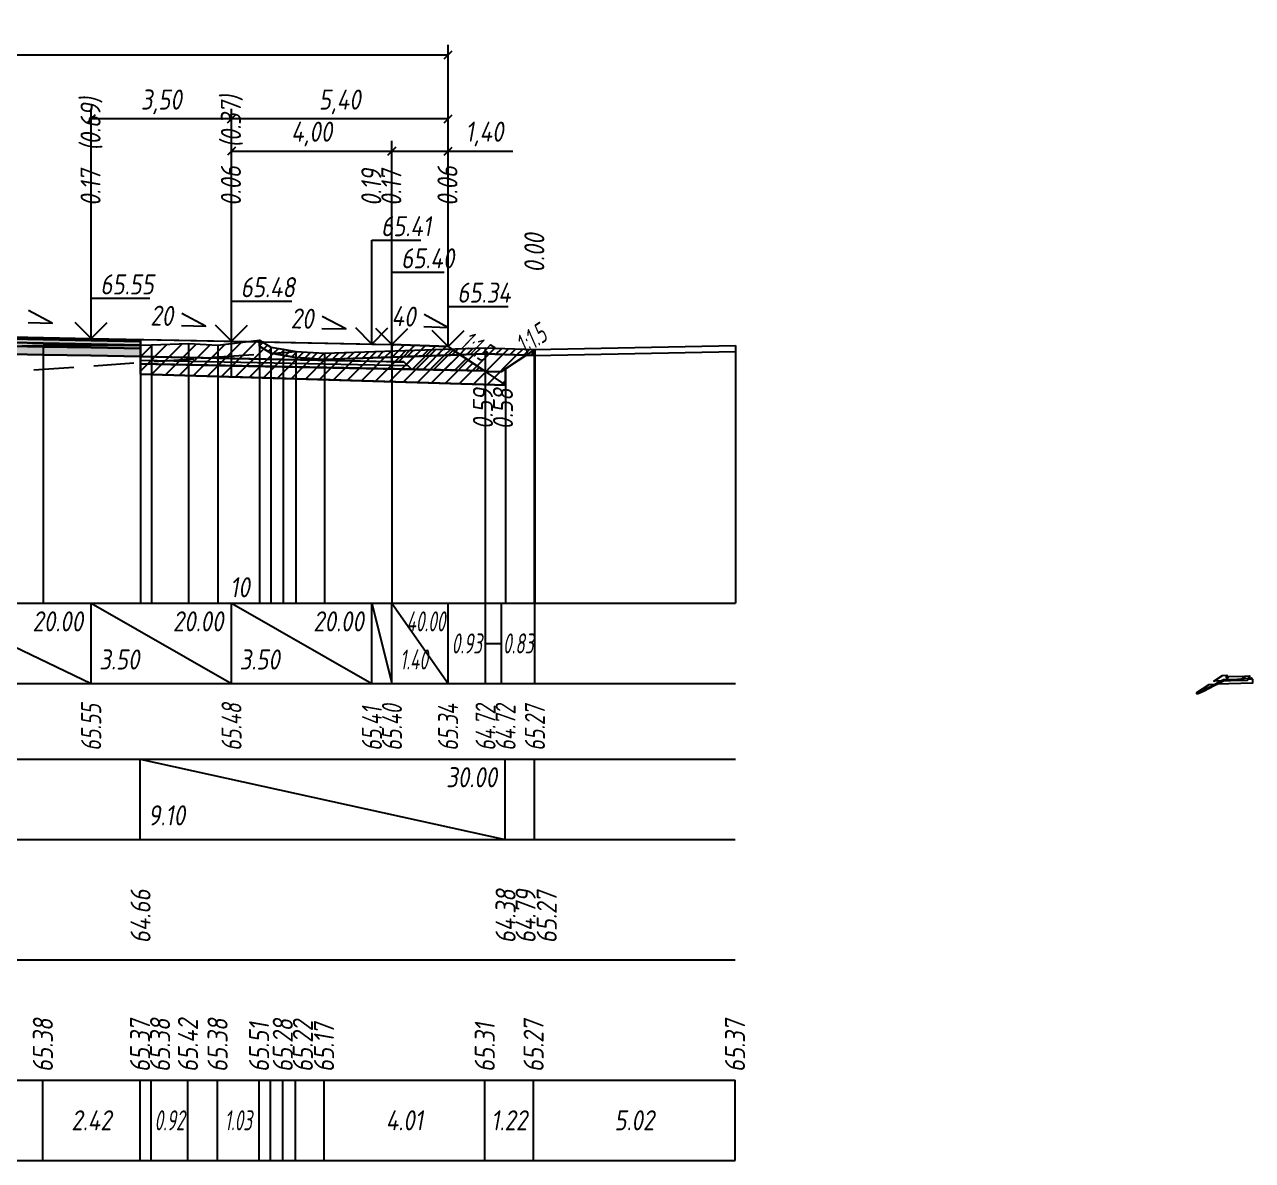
# Model space of a CAD drawing. Extents: x -717 to 1451, y -133302 to 233.
# Drawn here: x -252.8 to -99.7, y -125581.4 to -125439.9 of the extents above; entities that cross this region are included whole.
import ezdxf
from ezdxf.enums import TextEntityAlignment as Align

# ---------------------------------------------------------------- set-up
doc = ezdxf.new("R2010")
doc.units = 0
doc.linetypes.add('штриховая', pattern=[0.75, 0.5, -0.25])
for name, color, linetype in [('Интерполированный поперечник', 2, 'Continuous'), ('Код_510', 7, 'Continuous'), ('Код_514', 1, 'Continuous'), ('Код_516', 1, 'Continuous'), ('Контур_0', 7, 'Continuous'), ('Контур_2521', 7, 'Continuous'), ('Контур_2564', 7, 'Continuous'), ('Контур_2660', 7, 'Continuous'), ('Контур_2665', 7, 'Continuous'), ('Контур_400', 7, 'Continuous'), ('Контур_508', 7, 'Continuous'), ('Контур_512', 7, 'Continuous'), ('Контур_513', 7, 'Continuous'), ('Контур_818', 7, 'Continuous'), ('Красный поперечник', 1, 'Continuous'), ('Объём_2501', 7, 'Continuous'), ('Объём_2564', 7, 'Continuous'), ('Объём_2650', 7, 'Continuous'), ('Объём_2660', 7, 'Continuous'), ('Объём_2661', 7, 'Continuous'), ('Объём_2662', 7, 'Continuous'), ('Объём_2663', 7, 'Continuous'), ('Объём_2664', 7, 'Continuous'), ('Объём_2665', 7, 'Continuous'), ('Объём_2666', 7, 'Continuous'), ('Объём_2667', 7, 'Continuous'), ('Объём_2668', 7, 'Continuous'), ('Объём_2669', 7, 'Continuous'), ('Объём_2675', 7, 'Continuous'), ('Объём_2753', 7, 'Continuous'), ('Откосы', 7, 'Continuous'), ('Отметки покрытия', 7, 'Continuous'), ('Рабочие отметки', 7, 'Continuous'), ('Рабочие отметки доп.', 7, 'Continuous'), ('Слои выравнивания', 7, 'Continuous'), ('Таблица', 7, 'Continuous'), ('Уклоны проезжей части', 7, 'Continuous'), ('Черный поперечник', 3, 'Continuous')]:
    doc.layers.add(name, color=color, linetype=linetype)
for name, color, linetype, true_color in [('Контур_2540', 2, 'Continuous', 0xffff00), ('Контур_2560', 2, 'Continuous', 0xffff00), ('Контур_2561', 7, 'Continuous', 0xff8040), ('Контур_2562', 3, 'Continuous', 0x00ff00), ('Контур_2563', 7, 'Continuous', 0xff8000), ('Контур_2570', 7, 'Continuous', 0x80ff00), ('Контур_2725', 7, 'Continuous', 0x323232), ('Контур_2736', 4, 'Continuous', 0x00ffff), ('Контур_2737', 4, 'Continuous', 0x00ffff), ('Контур_2738', 4, 'Continuous', 0x00ffff), ('Контур_2739', 4, 'Continuous', 0x00ffff), ('Контур_2741', 4, 'Continuous', 0x00ffff), ('Контур_2742', 4, 'Continuous', 0x00ffff), ('Контур_2743', 4, 'Continuous', 0x00ffff), ('Контур_2744', 7, 'Continuous', 0xa4ffff), ('Контур_2745', 7, 'Continuous', 0xa4ffff), ('Контур_2747', 4, 'Continuous', 0x00ffff), ('Контур_2748', 4, 'Continuous', 0x00ffff), ('Контур_2749', 4, 'Continuous', 0x00ffff), ('Контур_2750', 4, 'Continuous', 0x00ffff), ('Контур_2751', 4, 'Continuous', 0x00ffff), ('Контур_2752', 4, 'Continuous', 0x00ffff), ('Контур_2760', 7, 'Continuous', 0x323232), ('Контур_2761', 7, 'Continuous', 0x323232), ('Контур_2762', 7, 'Continuous', 0x323232), ('Контур_2763', 7, 'Continuous', 0x323232), ('Контур_402', 7, 'Continuous', 0xff6464), ('Контур_703', 4, 'Continuous', 0x00ffff), ('Контур_705', 4, 'Continuous', 0x00ffff), ('Контур_707', 4, 'Continuous', 0x00ffff), ('Контур_720', 131, 'Continuous', 0xaaffff), ('Объём_2500', 7, 'Continuous', 0xc0c0c0), ('Объём_2520', 7, 'Continuous', 0x80ffff), ('Объём_2540', 2, 'Continuous', 0xffff00), ('Объём_2560', 2, 'Continuous', 0xffff00), ('Объём_2561', 7, 'Continuous', 0xff8040), ('Объём_2562', 3, 'Continuous', 0x00ff00), ('Объём_2563', 7, 'Continuous', 0xff8000), ('Объём_2570', 7, 'Continuous', 0x80ff00), ('Объём_2600', 7, 'Continuous', 0x808000), ('Объём_2746', 2, 'Continuous', 0xffff00)]:
    doc.layers.add(name, color=color, linetype=linetype, true_color=true_color)
doc.styles.get("Standard").update_dxf_attribs({"font": 'txt', "height": 2.5})
doc.styles.add('М', font='romand.shx', dxfattribs={"width": 0.8, "oblique": 10, "height": 2.5})
doc.dimstyles.new('ISO-25', dxfattribs={"dimtxt": 2.5, "dimasz": 2.5, "dimexe": 1.25, "dimexo": 0.625, "dimtad": 1, "dimtxsty": 'Standard', "dimcen": 2.5, "dimadec": 0, "dimazin": 0, "dimtfac": 1, "dimtmove": 0, "dimatfit": 3, "dimfxl": 1, "dimarcsym": 0})

# ---------------------------------------------------------------- blocks, each defined once
blk = doc.blocks.new('_Oblique')
at = {"color": 0, "linetype": 'ByBlock', "lineweight": -2}
blk.add_line((-0.5, -0.5), (0.5, 0.5), dxfattribs=at)
blk = doc.blocks.new('*D2648')
at = {"color": 0, "lineweight": -2, "transparency": 16777216}
for p, q in [((-206.96, -125479.18), (-206.96, -125454.39)), ((-206.96, -125455.64), (-199.96, -125455.64)), ((-199.96, -125479.46), (-199.96, -125454.39)), ((-199.96, -125455.64), (-191.88, -125455.64))]:
    blk.add_line(p, q, dxfattribs=at)
at = {"layer": 'Defpoints', "color": 0, "transparency": 16777216}
for p in [(-199.96, -125455.64), (-206.96, -125479.8), (-199.96, -125480.08)]:
    blk.add_point(p, dxfattribs=at)
at = {"color": 0, "lineweight": -2, "transparency": 16777216, "rotation": 180}
blk.add_blockref('_Oblique', (-206.96, -125455.64), dxfattribs=at)
at = {"color": 0, "lineweight": -2, "transparency": 16777216}
blk.add_blockref('_Oblique', (-199.96, -125455.64), dxfattribs=at)
at = {"color": 0, "transparency": 16777216, "insert": (-195.42, -125453.52), "char_height": 2.5, "width": 8.75, "attachment_point": 5, "style": 'М'}
blk.add_mtext('1,40', dxfattribs=at)
blk = doc.blocks.new('*D2650')
at = {"color": 0, "lineweight": -2, "transparency": 16777216}
for p, q in [((-226.96, -125478.78), (-226.96, -125454.39)), ((-226.96, -125455.64), (-206.96, -125455.64)), ((-206.96, -125479.18), (-206.96, -125454.39))]:
    blk.add_line(p, q, dxfattribs=at)
at = {"layer": 'Defpoints', "color": 0, "transparency": 16777216}
for p in [(-206.96, -125455.64), (-226.96, -125479.4), (-206.96, -125479.8)]:
    blk.add_point(p, dxfattribs=at)
at = {"color": 0, "lineweight": -2, "transparency": 16777216, "rotation": 180}
blk.add_blockref('_Oblique', (-226.96, -125455.64), dxfattribs=at)
at = {"color": 0, "lineweight": -2, "transparency": 16777216}
blk.add_blockref('_Oblique', (-206.96, -125455.64), dxfattribs=at)
at = {"color": 0, "transparency": 16777216, "insert": (-216.96, -125453.52), "char_height": 2.5, "width": 9.1667, "attachment_point": 5, "style": 'М'}
blk.add_mtext('4,00', dxfattribs=at)
blk = doc.blocks.new('*D2652')
at = {"color": 0, "lineweight": -2, "transparency": 16777216}
for p, q in [((-244.46, -125478.43), (-244.46, -125450.39)), ((-226.96, -125478.78), (-226.96, -125450.39)), ((-226.96, -125451.64), (-244.46, -125451.64))]:
    blk.add_line(p, q, dxfattribs=at)
at = {"layer": 'Defpoints', "color": 0, "transparency": 16777216}
for p in [(-244.46, -125451.64), (-244.46, -125479.05), (-226.96, -125479.4)]:
    blk.add_point(p, dxfattribs=at)
at = {"color": 0, "lineweight": -2, "transparency": 16777216, "rotation": 180}
blk.add_blockref('_Oblique', (-244.46, -125451.64), dxfattribs=at)
at = {"color": 0, "lineweight": -2, "transparency": 16777216}
blk.add_blockref('_Oblique', (-226.96, -125451.64), dxfattribs=at)
at = {"color": 0, "transparency": 16777216, "insert": (-235.71, -125449.52), "char_height": 2.5, "width": 9.5833, "attachment_point": 5, "style": 'М'}
blk.add_mtext('3,50', dxfattribs=at)
blk = doc.blocks.new('*D2653')
at = {"color": 0, "lineweight": -2, "transparency": 16777216}
for p, q in [((-226.96, -125478.78), (-226.96, -125450.39)), ((-199.96, -125479.46), (-199.96, -125450.39)), ((-199.96, -125451.64), (-226.96, -125451.64))]:
    blk.add_line(p, q, dxfattribs=at)
at = {"layer": 'Defpoints', "color": 0, "transparency": 16777216}
for p in [(-226.96, -125451.64), (-226.96, -125479.4), (-199.96, -125480.08)]:
    blk.add_point(p, dxfattribs=at)
at = {"color": 0, "lineweight": -2, "transparency": 16777216, "rotation": 180}
blk.add_blockref('_Oblique', (-226.96, -125451.64), dxfattribs=at)
at = {"color": 0, "lineweight": -2, "transparency": 16777216}
blk.add_blockref('_Oblique', (-199.96, -125451.64), dxfattribs=at)
at = {"color": 0, "transparency": 16777216, "insert": (-213.46, -125449.52), "char_height": 2.5, "width": 9.5833, "attachment_point": 5, "style": 'М'}
blk.add_mtext('5,40', dxfattribs=at)
blk = doc.blocks.new('*D2655')
at = {"color": 0, "lineweight": -2, "transparency": 16777216}
for p, q in [((-340.96, -125479.88), (-340.96, -125442.39)), ((-199.96, -125479.46), (-199.96, -125442.39)), ((-340.96, -125443.64), (-199.96, -125443.64))]:
    blk.add_line(p, q, dxfattribs=at)
at = {"layer": 'Defpoints', "color": 0, "transparency": 16777216}
for p in [(-199.96, -125443.64), (-199.96, -125480.08), (-340.96, -125480.5)]:
    blk.add_point(p, dxfattribs=at)
at = {"color": 0, "lineweight": -2, "transparency": 16777216, "rotation": 180}
blk.add_blockref('_Oblique', (-340.96, -125443.64), dxfattribs=at)
at = {"color": 0, "lineweight": -2, "transparency": 16777216}
blk.add_blockref('_Oblique', (-199.96, -125443.64), dxfattribs=at)
at = {"color": 0, "transparency": 16777216, "insert": (-270.46, -125441.52), "char_height": 2.5, "width": 12.0833, "attachment_point": 5, "style": 'М'}
blk.add_mtext('28,20', dxfattribs=at)

msp = doc.modelspace()

# ---------------------------------------------------------------- hatches: boundary and pattern name
at = {"layer": 'Объём_2563'}
h = msp.add_hatch(dxfattribs=at)
h.set_pattern_fill('ANSI31', color=256, scale=0.3)
h.set_pattern_definition([(45, (-460.6359, 11.0005), (-0.673519209, 0.673519209), [])])
h.paths.add_polyline_path([(-204.537, -125482.838), (-205.456, -125481.919), (-206.956, -125481.889), (-206.956, -125479.739), (-199.956, -125480.019), (-195.456, -125483.019)])
at = {"layer": 'Объём_2570'}
h = msp.add_hatch(dxfattribs=at)
h.set_pattern_fill('ANSI31', color=256, scale=0.2)
h.set_pattern_definition([(45, (-460.6359, 11.00045), (-0.449012806, 0.449012806), [])])
h.paths.add_polyline_path([(-189.132, -125481.108), (-189.242, -125481.11), (-195.329, -125480.923), (-215.369, -125481.599), (-218.945, -125481.356), (-222.055, -125480.826), (-223.469, -125479.944), (-223.469, -125479.194), (-222.055, -125480.076), (-218.945, -125480.606), (-215.369, -125480.849), (-195.329, -125480.173), (-189.242, -125480.36), (-189.132, -125480.358)])
at = {"layer": 'Объём_2600'}
h = msp.add_hatch(dxfattribs=at)
h.set_pattern_fill('ANSI31', color=6, scale=0.4)
h.set_pattern_definition([(45, (-460.6359, 11.0005), (-0.898025612, 0.898025612), [])])
h.paths.add_polyline_path([(-192.789, -125482.796), (-192.789, -125484.797), (-238.303, -125483.432), (-238.303, -125479.846), (-236.933, -125479.802), (-232.335, -125479.625), (-228.643, -125479.841), (-223.469, -125479.194), (-223.469, -125479.944), (-222.055, -125480.826), (-218.945, -125481.356), (-215.369, -125481.599), (-195.329, -125480.923), (-190.215, -125481.08)])
h = msp.add_hatch(dxfattribs=at)
h.set_pattern_fill('HONEY', color=5, scale=0.3)
h.set_pattern_definition([(0, (-460.6359, 11.00045), (1.42875, 0.8248891935), [0.9525, -1.905]), (120, (-460.6359, 11.00045), (-1.428749997, 0.824889199), [0.9525, -1.905]), (60, (-460.6359, 11.00045), (3e-09, 1.6497783924), [-1.905, 0.9525])])
h.paths.add_polyline_path([(-189.242, -125481.11), (-190.215, -125481.08), (-189.132, -125480.358), (-189.132, -125481.108)])
at = {"layer": 'Слои выравнивания'}
for color, points in [(2, [(-265.206, -125478.574), (-254.388, -125478.791), (-250.421, -125478.87), (-244.456, -125478.989), (-238.303, -125479.113), (-238.303, -125479.363), (-244.456, -125479.239), (-250.421, -125479.12), (-254.388, -125479.041), (-265.206, -125478.824)]), (3, [(-265.206, -125478.824), (-254.388, -125479.041), (-250.421, -125479.12), (-244.456, -125479.239), (-238.303, -125479.363), (-238.303, -125479.813), (-244.456, -125479.689), (-250.421, -125479.57), (-254.388, -125479.491), (-265.206, -125479.274)]), (4, [(-265.206, -125479.274), (-254.388, -125479.491), (-250.421, -125479.57), (-244.456, -125479.689), (-238.303, -125479.813), (-238.303, -125480.263), (-244.456, -125480.139), (-250.421, -125480.02), (-254.388, -125479.941), (-265.206, -125479.724)]), (5, [(-265.206, -125479.724), (-254.388, -125479.941), (-250.421, -125480.02), (-244.456, -125480.139), (-238.303, -125480.263), (-238.303, -125481.263), (-244.456, -125481.139), (-250.421, -125481.02), (-254.388, -125480.941), (-265.206, -125480.724)])]:
    msp.add_hatch(color=color, dxfattribs=at).paths.add_polyline_path(points)

# ---------------------------------------------------------------- linework, layer by layer
at = {"layer": 'Интерполированный поперечник', "linetype": 'штриховая', "ltscale": 10, "flags": 128}
msp.add_lwpolyline([(-356.356, -125490.277), (-218.873, -125480.624)], dxfattribs=at)
at = {"layer": 'Код_510'}
for p, q in [((-250.475, -125581.421), (-250.475, -125571.421)), ((-238.358, -125581.421), (-238.358, -125571.421)), ((-236.988, -125581.421), (-236.988, -125571.421)), ((-232.389, -125581.421), (-232.389, -125571.421)), ((-228.697, -125581.421), (-228.697, -125571.421)), ((-223.523, -125581.421), (-223.523, -125571.421)), ((-222.11, -125581.421), (-222.11, -125571.421)), ((-220.564, -125581.421), (-220.564, -125571.421)), ((-218.999, -125581.421), (-218.999, -125571.421)), ((-215.423, -125581.421), (-215.423, -125571.421)), ((-195.384, -125581.421), (-195.384, -125571.421)), ((-189.297, -125581.421), (-189.297, -125571.421)), ((-164.186, -125581.421), (-164.186, -125571.421))]:
    msp.add_line(p, q, dxfattribs=at)
at = {"layer": 'Код_514'}
for p, q in [((-265.206, -125512), (-244.456, -125522)), ((-244.456, -125522), (-244.456, -125512)), ((-244.456, -125512), (-226.956, -125522)), ((-226.956, -125522), (-226.956, -125512)), ((-226.956, -125512), (-209.456, -125522)), ((-209.456, -125522), (-209.456, -125512)), ((-209.456, -125512), (-206.956, -125522)), ((-206.956, -125522), (-206.956, -125512)), ((-206.956, -125512), (-199.956, -125522)), ((-199.956, -125522), (-199.956, -125512)), ((-195.29, -125522), (-195.29, -125512)), ((-193.29, -125522), (-193.29, -125512)), ((-189.132, -125522), (-189.132, -125512)), ((-195.29, -125517), (-193.29, -125517))]:
    msp.add_line(p, q, dxfattribs=at)
at = {"layer": 'Код_516'}
for p, q in [((-238.358, -125541.421), (-238.358, -125531.421)), ((-238.358, -125531.421), (-192.844, -125541.421)), ((-192.844, -125541.421), (-192.844, -125531.421)), ((-192.844, -125541.421), (-192.844, -125531.421)), ((-189.186, -125541.421), (-189.186, -125531.421))]:
    msp.add_line(p, q, dxfattribs=at)
at = {"layer": 'Контур_0', "flags": 128}
for points in [[(-238.303, -125479.113), (-206.956, -125479.739), (-206.956, -125481.889), (-238.303, -125481.263), (-238.303, -125479.113), (-238.303, -125479.113)], [(-199.956, -125480.019), (-199.513, -125480.315), (-199.513, -125480.315), (-199.513, -125480.315), (-199.513, -125480.315), (-199.513, -125480.315), (-199.513, -125480.315), (-199.513, -125480.315), (-199.513, -125480.315), (-199.513, -125480.315), (-199.513, -125480.315), (-199.513, -125480.315), (-199.513, -125480.315), (-199.513, -125480.315), (-199.513, -125480.315), (-195.29, -125483.13)], [(-199.956, -125480.019), (-199.513, -125480.315), (-199.513, -125480.315), (-199.513, -125480.315), (-199.513, -125480.315), (-199.513, -125480.315), (-199.513, -125480.315), (-199.513, -125480.315), (-199.513, -125480.315), (-199.513, -125480.315), (-199.513, -125480.315), (-199.513, -125480.315), (-199.513, -125480.315), (-199.513, -125480.315), (-199.513, -125480.315), (-195.29, -125483.13), (-193.29, -125483.13), (-189.132, -125480.358), (-189.132, -125480.358), (-189.132, -125480.358), (-189.132, -125480.358), (-189.132, -125480.358), (-189.132, -125480.358), (-189.132, -125480.358), (-189.132, -125480.358), (-189.132, -125480.358), (-189.132, -125480.358), (-189.132, -125480.358), (-189.132, -125480.358), (-189.132, -125480.358)], [(-226.956, -125481.489), (-205.456, -125481.919), (-204.537, -125482.838), (-238.303, -125482.163), (-238.303, -125481.263), (-226.956, -125481.489), (-226.956, -125481.489)], [(-206.956, -125481.889), (-205.456, -125481.919), (-204.537, -125482.838), (-195.456, -125483.019)]]:
    msp.add_lwpolyline(points, dxfattribs=at)
at = {"layer": 'Контур_2521', "color": 250, "flags": 128}
msp.add_lwpolyline([(-238.303, -125481.713), (-204.996, -125482.379)], dxfattribs=at)
at = {"layer": 'Контур_2540', "flags": 128}
msp.add_lwpolyline([(-226.956, -125482.389), (-195.456, -125483.019), (-192.789, -125484.797), (-238.303, -125483.432), (-238.303, -125482.163), (-226.956, -125482.389), (-226.956, -125482.389)], dxfattribs=at)
at = {"layer": 'Контур_2560', "flags": 128}
msp.add_lwpolyline([(-206.956, -125479.739), (-199.956, -125480.019), (-199.956, -125480.019), (-199.956, -125480.019)], dxfattribs=at)
at = {"layer": 'Контур_2561', "flags": 128}
msp.add_lwpolyline([(-206.956, -125479.739), (-206.956, -125479.739), (-199.956, -125480.019), (-199.956, -125480.019), (-206.956, -125479.739)], dxfattribs=at)
at = {"layer": 'Контур_2562', "flags": 128}
msp.add_lwpolyline([(-199.956, -125480.019), (-199.956, -125480.019), (-199.956, -125480.019), (-199.956, -125480.019), (-199.956, -125480.019)], dxfattribs=at)
at = {"layer": 'Контур_2563', "flags": 128}
msp.add_lwpolyline([(-204.537, -125482.838), (-205.456, -125481.919), (-206.956, -125481.889), (-206.956, -125479.739), (-199.956, -125480.019), (-195.456, -125483.019), (-204.537, -125482.838), (-204.537, -125482.838)], dxfattribs=at)
at = {"layer": 'Контур_2564', "flags": 128}
msp.add_lwpolyline([(-206.956, -125479.739), (-199.956, -125480.019)], dxfattribs=at)
at = {"layer": 'Контур_2570', "flags": 128}
msp.add_lwpolyline([(-265.206, -125480.284), (-250.421, -125479.815), (-238.303, -125479.846), (-236.933, -125479.802), (-232.335, -125479.625), (-228.643, -125479.841), (-223.469, -125479.194), (-223.469, -125479.944), (-222.055, -125480.826), (-220.51, -125481.089), (-218.945, -125481.356), (-218.945, -125481.356), (-215.369, -125481.599), (-195.329, -125480.923), (-189.242, -125481.11), (-164.132, -125480.635)], dxfattribs=at)
at = {"layer": 'Контур_2660', "flags": 128}
msp.add_lwpolyline([(-238.303, -125483.432), (-192.789, -125484.797)], dxfattribs=at)
at = {"layer": 'Контур_2665', "flags": 128}
msp.add_lwpolyline([(-199.956, -125480.019), (-199.956, -125480.019)], dxfattribs=at)
at = {"layer": 'Контур_2725', "flags": 128}
msp.add_lwpolyline([(-322.536, -125481.921), (-320.956, -125481.889), (-320.956, -125481.843), (-319.878, -125481.818), (-303.858, -125481.498), (-303.456, -125481.489), (-286.48, -125481.15), (-285.956, -125481.139), (-272.566, -125480.872), (-265.206, -125480.724), (-254.388, -125480.941), (-250.421, -125481.02), (-244.456, -125481.139), (-238.303, -125481.263)], dxfattribs=at)
at = {"layer": 'Контур_2736', "flags": 128}
for points in [[(-199.956, -125480.019), (-199.513, -125480.315)], [(-199.513, -125480.315), (-195.29, -125483.13)]]:
    msp.add_lwpolyline(points, dxfattribs=at)
at = {"layer": 'Контур_2737', "flags": 128}
msp.add_lwpolyline([(-199.513, -125480.315), (-199.513, -125480.315)], dxfattribs=at)
at = {"layer": 'Контур_2738', "flags": 128}
msp.add_lwpolyline([(-199.513, -125480.315), (-199.513, -125480.315)], dxfattribs=at)
at = {"layer": 'Контур_2739', "flags": 128}
msp.add_lwpolyline([(-199.513, -125480.315), (-199.513, -125480.315)], dxfattribs=at)
at = {"layer": 'Контур_2741', "flags": 128}
msp.add_lwpolyline([(-189.132, -125480.358), (-189.132, -125480.358)], dxfattribs=at)
at = {"layer": 'Контур_2742', "flags": 128}
msp.add_lwpolyline([(-189.132, -125480.358), (-189.132, -125480.358)], dxfattribs=at)
at = {"layer": 'Контур_2743', "flags": 128}
msp.add_lwpolyline([(-189.132, -125480.358), (-189.132, -125480.358)], dxfattribs=at)
at = {"layer": 'Контур_2744', "flags": 128}
msp.add_lwpolyline([(-189.132, -125480.358), (-189.132, -125480.358)], dxfattribs=at)
msp.add_lwpolyline([(-189.132, -125480.358), (-189.132, -125480.358)], dxfattribs=at)
msp.add_lwpolyline([(-189.132, -125480.358), (-189.132, -125480.358)], dxfattribs=at)
msp.add_lwpolyline([(-189.132, -125480.358), (-189.132, -125480.358)], dxfattribs=at)
msp.add_lwpolyline([(-189.132, -125480.358), (-189.132, -125480.358)], dxfattribs=at)
msp.add_lwpolyline([(-189.132, -125480.358), (-189.132, -125480.358)], dxfattribs=at)
at = {"layer": 'Контур_2745', "flags": 128}
msp.add_lwpolyline([(-199.513, -125480.315), (-199.513, -125480.315)], dxfattribs=at)
msp.add_lwpolyline([(-199.513, -125480.315), (-199.513, -125480.315)], dxfattribs=at)
msp.add_lwpolyline([(-199.513, -125480.315), (-199.513, -125480.315)], dxfattribs=at)
msp.add_lwpolyline([(-199.513, -125480.315), (-199.513, -125480.315)], dxfattribs=at)
msp.add_lwpolyline([(-199.513, -125480.315), (-199.513, -125480.315)], dxfattribs=at)
msp.add_lwpolyline([(-199.513, -125480.315), (-199.513, -125480.315)], dxfattribs=at)
at = {"layer": 'Контур_2747', "flags": 128}
msp.add_lwpolyline([(-199.513, -125480.315), (-199.513, -125480.315)], dxfattribs=at)
at = {"layer": 'Контур_2748', "flags": 128}
msp.add_lwpolyline([(-199.513, -125480.315), (-199.513, -125480.315)], dxfattribs=at)
at = {"layer": 'Контур_2749', "flags": 128}
msp.add_lwpolyline([(-199.513, -125480.315), (-199.513, -125480.315)], dxfattribs=at)
at = {"layer": 'Контур_2750', "flags": 128}
msp.add_lwpolyline([(-189.132, -125480.358), (-189.132, -125480.358)], dxfattribs=at)
at = {"layer": 'Контур_2751', "flags": 128}
msp.add_lwpolyline([(-189.132, -125480.358), (-189.132, -125480.358)], dxfattribs=at)
at = {"layer": 'Контур_2752', "flags": 128}
msp.add_lwpolyline([(-189.132, -125480.358), (-189.132, -125480.358)], dxfattribs=at)
at = {"layer": 'Контур_2760', "flags": 128}
msp.add_lwpolyline([(-322.536, -125479.721), (-320.956, -125479.689), (-319.878, -125479.668), (-303.858, -125479.348), (-303.456, -125479.339), (-286.48, -125479), (-285.956, -125478.989), (-272.566, -125478.722), (-265.206, -125478.574), (-254.388, -125478.791), (-250.421, -125478.87), (-244.456, -125478.989), (-238.303, -125479.113)], dxfattribs=at)
at = {"layer": 'Контур_2761', "flags": 128}
msp.add_lwpolyline([(-322.536, -125479.971), (-320.956, -125479.939), (-319.878, -125479.918), (-303.858, -125479.598), (-303.456, -125479.589), (-286.48, -125479.25), (-285.956, -125479.239), (-272.566, -125478.972), (-265.206, -125478.824), (-254.388, -125479.041), (-250.421, -125479.12), (-244.456, -125479.239), (-238.303, -125479.363)], dxfattribs=at)
at = {"layer": 'Контур_2762', "flags": 128}
msp.add_lwpolyline([(-322.536, -125480.421), (-320.956, -125480.389), (-319.878, -125480.368), (-303.858, -125480.048), (-303.456, -125480.039), (-286.48, -125479.7), (-285.956, -125479.689), (-272.566, -125479.422), (-265.206, -125479.274), (-254.388, -125479.491), (-250.421, -125479.57), (-244.456, -125479.689), (-238.303, -125479.813)], dxfattribs=at)
at = {"layer": 'Контур_2763', "flags": 128}
msp.add_lwpolyline([(-322.536, -125480.871), (-320.956, -125480.839), (-319.878, -125480.818), (-303.858, -125480.498), (-303.456, -125480.489), (-286.48, -125480.15), (-285.956, -125480.139), (-272.566, -125479.872), (-265.206, -125479.724), (-254.388, -125479.941), (-250.421, -125480.02), (-244.456, -125480.139), (-238.303, -125480.263)], dxfattribs=at)
at = {"layer": 'Контур_400', "flags": 128}
msp.add_lwpolyline([(-265.206, -125478.574), (-244.456, -125478.989), (-226.956, -125479.339), (-226.956, -125479.339), (-226.956, -125479.339), (-226.956, -125479.339), (-209.456, -125479.689), (-209.456, -125479.689), (-206.956, -125479.739)], dxfattribs=at)
at = {"layer": 'Контур_402', "flags": 128}
msp.add_lwpolyline([(-347.957, -125485.107), (-322.536, -125484.344), (-322.536, -125481.921), (-320.956, -125481.889), (-320.956, -125481.843), (-319.878, -125481.818), (-265.206, -125480.724), (-238.303, -125481.263), (-238.303, -125483.432), (-192.789, -125484.797)], dxfattribs=at)
at = {"layer": 'Контур_508', "flags": 128}
msp.add_lwpolyline([(-355.636, -125490.226), (-347.957, -125485.107), (-322.536, -125484.344), (-322.536, -125481.921), (-320.956, -125481.889), (-320.956, -125481.843), (-319.878, -125481.818), (-265.206, -125480.724), (-238.303, -125481.263), (-238.303, -125483.432), (-192.789, -125484.797), (-192.789, -125482.796), (-189.132, -125480.358)], dxfattribs=at)
at = {"layer": 'Контур_512', "flags": 128}
msp.add_lwpolyline([(-238.303, -125483.432), (-192.789, -125484.797), (-192.789, -125482.796), (-189.132, -125480.358)], dxfattribs=at)
at = {"layer": 'Контур_513', "flags": 128}
msp.add_lwpolyline([(-355.636, -125490.226), (-347.957, -125485.107), (-322.536, -125484.344), (-322.536, -125481.921), (-320.956, -125481.889), (-320.956, -125481.843), (-319.878, -125481.818), (-265.206, -125480.724), (-238.303, -125481.263), (-238.303, -125483.432), (-192.789, -125484.797), (-192.789, -125482.796), (-189.132, -125480.358)], dxfattribs=at)
at = {"layer": 'Контур_703', "flags": 128}
msp.add_lwpolyline([(-199.956, -125480.019), (-199.513, -125480.315)], dxfattribs=at)
at = {"layer": 'Контур_705', "flags": 128}
msp.add_lwpolyline([(-199.513, -125480.315), (-199.513, -125480.315)], dxfattribs=at)
at = {"layer": 'Контур_707', "flags": 128}
msp.add_lwpolyline([(-193.29, -125483.13), (-189.132, -125480.358)], dxfattribs=at)
at = {"layer": 'Контур_720', "flags": 128}
msp.add_lwpolyline([(-195.29, -125483.13), (-193.29, -125483.13)], dxfattribs=at)
at = {"layer": 'Контур_818', "flags": 128}
msp.add_lwpolyline([(-265.206, -125480.284), (-250.421, -125479.815), (-238.303, -125479.846), (-236.933, -125479.802), (-232.335, -125479.625), (-228.643, -125479.841), (-223.469, -125479.194), (-223.469, -125479.944), (-222.055, -125480.826), (-220.51, -125481.089), (-218.945, -125481.356), (-218.945, -125481.356), (-215.369, -125481.599), (-195.329, -125480.923), (-189.242, -125481.11), (-189.132, -125481.108)], dxfattribs=at)
at = {"layer": 'Красный поперечник'}
for p, q in [((-265.206, -125478.574), (-244.456, -125478.989)), ((-244.456, -125478.989), (-226.956, -125479.339)), ((-226.956, -125479.339), (-209.456, -125479.689)), ((-209.456, -125479.689), (-206.956, -125479.739)), ((-206.956, -125479.739), (-199.956, -125480.019)), ((-199.956, -125480.019), (-195.29, -125483.13)), ((-193.29, -125483.13), (-189.132, -125480.358)), ((-189.132, -125480.358), (-189.132, -125512)), ((-195.29, -125483.13), (-193.29, -125483.13)), ((-192.789, -125482.796), (-192.789, -125512)), ((-238.303, -125483.432), (-238.303, -125512)), ((-192.789, -125484.797), (-192.789, -125512))]:
    msp.add_line(p, q, dxfattribs=at)
at = {"layer": 'Объём_2500', "flags": 128}
for points in [[(-238.303, -125479.113), (-206.956, -125479.739), (-206.956, -125481.889), (-238.303, -125481.263), (-238.303, -125479.113), (-238.303, -125479.113)], [(-226.956, -125479.339), (-206.956, -125479.739), (-206.956, -125481.889), (-226.956, -125481.489), (-226.956, -125479.339)]]:
    msp.add_lwpolyline(points, dxfattribs=at)
at = {"layer": 'Объём_2501', "flags": 128}
for points in [[(-265.206, -125478.574), (-244.456, -125478.989), (-226.956, -125479.339), (-226.956, -125479.339), (-226.956, -125479.339), (-226.956, -125479.339), (-209.456, -125479.689), (-209.456, -125479.689), (-206.956, -125479.739)], [(-226.956, -125479.339), (-209.456, -125479.689), (-209.456, -125479.689), (-206.956, -125479.739)]]:
    msp.add_lwpolyline(points, dxfattribs=at)
at = {"layer": 'Объём_2520', "color": 250, "flags": 128}
for points in [[(-226.956, -125481.489), (-205.456, -125481.919), (-204.537, -125482.838), (-238.303, -125482.163), (-238.303, -125481.263), (-226.956, -125481.489), (-226.956, -125481.489)], [(-226.956, -125481.489), (-205.456, -125481.919), (-204.537, -125482.838), (-226.956, -125482.389), (-226.956, -125481.489)]]:
    msp.add_lwpolyline(points, dxfattribs=at)
at = {"layer": 'Объём_2540', "flags": 128}
for points in [[(-226.956, -125482.389), (-195.456, -125483.019), (-192.789, -125484.797), (-238.303, -125483.432), (-238.303, -125482.163), (-226.956, -125482.389), (-226.956, -125482.389)], [(-226.956, -125482.389), (-195.456, -125483.019), (-192.789, -125484.797), (-226.956, -125483.772), (-226.956, -125482.389)]]:
    msp.add_lwpolyline(points, dxfattribs=at)
at = {"layer": 'Объём_2560', "flags": 128}
msp.add_lwpolyline([(-206.956, -125479.739), (-199.956, -125480.019), (-199.956, -125480.019), (-199.956, -125480.019)], dxfattribs=at)
msp.add_lwpolyline([(-206.956, -125479.739), (-199.956, -125480.019), (-199.956, -125480.019), (-199.956, -125480.019)], dxfattribs=at)
at = {"layer": 'Объём_2561', "flags": 128}
msp.add_lwpolyline([(-206.956, -125479.739), (-206.956, -125479.739), (-199.956, -125480.019), (-199.956, -125480.019), (-206.956, -125479.739)], dxfattribs=at)
msp.add_lwpolyline([(-206.956, -125479.739), (-206.956, -125479.739), (-199.956, -125480.019), (-199.956, -125480.019), (-206.956, -125479.739)], dxfattribs=at)
at = {"layer": 'Объём_2562', "flags": 128}
msp.add_lwpolyline([(-199.956, -125480.019), (-199.956, -125480.019), (-199.956, -125480.019), (-199.956, -125480.019), (-199.956, -125480.019)], dxfattribs=at)
msp.add_lwpolyline([(-199.956, -125480.019), (-199.956, -125480.019), (-199.956, -125480.019), (-199.956, -125480.019), (-199.956, -125480.019)], dxfattribs=at)
at = {"layer": 'Объём_2563', "color": 250, "flags": 128}
for points in [[(-204.537, -125482.838), (-205.456, -125481.919), (-206.956, -125481.889), (-206.956, -125479.739), (-199.956, -125480.019), (-195.456, -125483.019), (-204.537, -125482.838), (-204.537, -125482.838)], [(-204.537, -125482.838), (-205.456, -125481.919), (-206.956, -125481.889), (-206.956, -125479.739), (-199.956, -125480.019), (-195.456, -125483.019), (-204.537, -125482.838), (-204.537, -125482.838)], [(-100.348, -125521.638), (-104.497, -125521.721), (-103.432, -125521.012), (-102.867, -125520.947), (-102.867, -125521.047), (-102.967, -125521.047), (-102.967, -125521.247), (-102.687, -125521.247), (-102.687, -125521.133), (-100.888, -125521.098), (-100.888, -125521.206), (-100.608, -125521.206), (-100.608, -125521.081), (-100.044, -125521.056), (-100.044, -125521.219), (-100.144, -125521.219), (-100.144, -125521.419), (-99.864, -125521.419), (-99.864, -125521.449), (-100.164, -125521.455), (-100.348, -125521.638), (-100.348, -125521.638)]]:
    msp.add_lwpolyline(points, dxfattribs=at)
at = {"layer": 'Объём_2564', "flags": 128}
msp.add_lwpolyline([(-206.956, -125479.739), (-199.956, -125480.019)], dxfattribs=at)
msp.add_lwpolyline([(-206.956, -125479.739), (-199.956, -125480.019)], dxfattribs=at)
at = {"layer": 'Объём_2570', "flags": 128}
for points in [[(-189.132, -125481.108), (-189.242, -125481.11), (-195.329, -125480.923), (-215.369, -125481.599), (-218.945, -125481.356), (-222.055, -125480.826), (-223.469, -125479.944), (-223.469, -125479.194), (-222.055, -125480.076), (-218.945, -125480.606), (-215.369, -125480.849), (-195.329, -125480.173), (-189.242, -125480.36), (-189.132, -125480.358), (-189.132, -125481.108), (-189.132, -125481.108)], [(-189.132, -125481.108), (-189.242, -125481.11), (-195.329, -125480.923), (-215.369, -125481.599), (-218.945, -125481.356), (-222.055, -125480.826), (-223.469, -125479.944), (-223.469, -125479.194), (-222.055, -125480.076), (-218.945, -125480.606), (-215.369, -125480.849), (-195.329, -125480.173), (-189.242, -125480.36), (-189.132, -125480.358), (-189.132, -125481.108), (-189.132, -125481.108)], [(-103.29, -125521.663), (-105.715, -125522.95), (-106.456, -125523.276), (-106.613, -125523.282), (-106.613, -125523.132), (-106.456, -125523.126), (-105.715, -125522.8), (-103.29, -125521.513), (-103.29, -125521.663), (-103.29, -125521.663)]]:
    msp.add_lwpolyline(points, dxfattribs=at)
at = {"layer": 'Объём_2600', "color": 5, "flags": 128}
msp.add_lwpolyline([(-189.242, -125481.11), (-190.215, -125481.08), (-189.132, -125480.358), (-189.132, -125481.108), (-189.242, -125481.11), (-189.242, -125481.11)], dxfattribs=at)
msp.add_lwpolyline([(-189.242, -125481.11), (-190.215, -125481.08), (-189.132, -125480.358), (-189.132, -125481.108), (-189.242, -125481.11), (-189.242, -125481.11)], dxfattribs=at)
at = {"layer": 'Объём_2600', "flags": 128}
msp.add_lwpolyline([(-106.613, -125523.132), (-105.067, -125522.101), (-104.059, -125522.071), (-105.715, -125522.95), (-106.456, -125523.276), (-106.613, -125523.282), (-106.613, -125523.132), (-106.613, -125523.132)], dxfattribs=at)
at = {"layer": 'Объём_2650', "color": 6, "flags": 128}
for points in [[(-192.789, -125482.796), (-192.789, -125484.797), (-238.303, -125483.432), (-238.303, -125479.846), (-236.933, -125479.802), (-232.335, -125479.625), (-228.643, -125479.841), (-223.469, -125479.194), (-223.469, -125479.944), (-222.055, -125480.826), (-218.945, -125481.356), (-215.369, -125481.599), (-195.329, -125480.923), (-190.215, -125481.08), (-192.789, -125482.796), (-192.789, -125482.796)], [(-226.956, -125479.63), (-223.469, -125479.194), (-223.469, -125479.944), (-222.055, -125480.826), (-218.945, -125481.356), (-215.369, -125481.599), (-195.329, -125480.923), (-190.215, -125481.08), (-192.789, -125482.796), (-192.789, -125482.796), (-192.789, -125482.796), (-192.789, -125484.797), (-226.956, -125483.772), (-226.956, -125479.63)], [(-99.68, -125521.94), (-104.059, -125522.071), (-103.29, -125521.663), (-103.29, -125521.513), (-101.578, -125521.461), (-99.78, -125521.297), (-99.68, -125521.447), (-99.68, -125521.94), (-99.68, -125521.94)]]:
    msp.add_lwpolyline(points, dxfattribs=at)
at = {"layer": 'Объём_2660', "flags": 128}
for points in [[(-238.303, -125483.432), (-192.789, -125484.797)], [(-226.956, -125483.772), (-192.789, -125484.797)]]:
    msp.add_lwpolyline(points, dxfattribs=at)
at = {"layer": 'Объём_2661', "flags": 128}
msp.add_lwpolyline([(-199.956, -125480.019), (-199.513, -125480.315), (-195.29, -125483.13)], dxfattribs=at)
msp.add_lwpolyline([(-199.956, -125480.019), (-199.513, -125480.315), (-195.29, -125483.13)], dxfattribs=at)
at = {"layer": 'Объём_2662', "flags": 128}
msp.add_lwpolyline([(-193.29, -125483.13), (-189.132, -125480.358)], dxfattribs=at)
msp.add_lwpolyline([(-193.29, -125483.13), (-189.132, -125480.358)], dxfattribs=at)
at = {"layer": 'Объём_2663', "flags": 128}
msp.add_lwpolyline([(-195.29, -125483.13), (-193.29, -125483.13)], dxfattribs=at)
msp.add_lwpolyline([(-195.29, -125483.13), (-193.29, -125483.13)], dxfattribs=at)
at = {"layer": 'Объём_2664', "flags": 128}
msp.add_lwpolyline([(-195.29, -125483.13), (-193.29, -125483.13)], dxfattribs=at)
msp.add_lwpolyline([(-195.29, -125483.13), (-193.29, -125483.13)], dxfattribs=at)
at = {"layer": 'Объём_2665', "flags": 128}
msp.add_lwpolyline([(-199.956, -125480.019), (-199.956, -125480.019)], dxfattribs=at)
msp.add_lwpolyline([(-199.956, -125480.019), (-199.956, -125480.019)], dxfattribs=at)
at = {"layer": 'Объём_2666', "flags": 128}
for points in [[(-199.956, -125480.019), (-199.513, -125480.315)], [(-199.956, -125480.019), (-199.513, -125480.315)], [(-199.513, -125480.315), (-195.29, -125483.13)], [(-199.513, -125480.315), (-195.29, -125483.13)]]:
    msp.add_lwpolyline(points, dxfattribs=at)
at = {"layer": 'Объём_2667', "flags": 128}
for points in [[(-199.513, -125480.315), (-199.513, -125480.315)], [(-199.513, -125480.315), (-199.513, -125480.315)], [(-189.132, -125480.358), (-189.132, -125480.358)], [(-189.132, -125480.358), (-189.132, -125480.358)]]:
    msp.add_lwpolyline(points, dxfattribs=at)
at = {"layer": 'Объём_2668', "flags": 128}
for points in [[(-199.513, -125480.315), (-199.513, -125480.315)], [(-199.513, -125480.315), (-199.513, -125480.315)], [(-189.132, -125480.358), (-189.132, -125480.358)], [(-189.132, -125480.358), (-189.132, -125480.358)]]:
    msp.add_lwpolyline(points, dxfattribs=at)
at = {"layer": 'Объём_2669', "flags": 128}
for points in [[(-199.513, -125480.315), (-199.513, -125480.315)], [(-199.513, -125480.315), (-199.513, -125480.315)], [(-189.132, -125480.358), (-189.132, -125480.358)], [(-189.132, -125480.358), (-189.132, -125480.358)]]:
    msp.add_lwpolyline(points, dxfattribs=at)
at = {"layer": 'Объём_2675', "flags": 128}
for points in [[(-199.513, -125480.315), (-199.513, -125480.315)], [(-199.513, -125480.315), (-199.513, -125480.315)], [(-199.513, -125480.315), (-199.513, -125480.315)], [(-199.513, -125480.315), (-199.513, -125480.315)], [(-199.513, -125480.315), (-199.513, -125480.315)], [(-199.513, -125480.315), (-199.513, -125480.315)], [(-199.513, -125480.315), (-199.513, -125480.315)], [(-199.513, -125480.315), (-199.513, -125480.315)], [(-199.513, -125480.315), (-199.513, -125480.315)], [(-199.513, -125480.315), (-199.513, -125480.315)], [(-199.513, -125480.315), (-199.513, -125480.315)], [(-199.513, -125480.315), (-199.513, -125480.315)], [(-189.132, -125480.358), (-189.132, -125480.358)], [(-189.132, -125480.358), (-189.132, -125480.358)], [(-189.132, -125480.358), (-189.132, -125480.358)], [(-189.132, -125480.358), (-189.132, -125480.358)], [(-189.132, -125480.358), (-189.132, -125480.358)], [(-189.132, -125480.358), (-189.132, -125480.358)], [(-189.132, -125480.358), (-189.132, -125480.358)], [(-189.132, -125480.358), (-189.132, -125480.358)], [(-189.132, -125480.358), (-189.132, -125480.358)], [(-189.132, -125480.358), (-189.132, -125480.358)], [(-189.132, -125480.358), (-189.132, -125480.358)], [(-189.132, -125480.358), (-189.132, -125480.358)]]:
    msp.add_lwpolyline(points, dxfattribs=at)
at = {"layer": 'Объём_2746', "flags": 128}
for points in [[(-236.933, -125479.802), (-232.335, -125479.625), (-228.643, -125479.841), (-224.954, -125479.38), (-223.469, -125479.409), (-223.469, -125479.944), (-222.055, -125480.826), (-218.945, -125481.356), (-215.369, -125481.599), (-198.442, -125481.028), (-195.29, -125483.13), (-193.29, -125483.13), (-192.789, -125482.796), (-192.789, -125484.797), (-238.303, -125483.432), (-238.303, -125479.846), (-236.933, -125479.802), (-236.933, -125479.802)], [(-226.956, -125479.63), (-224.954, -125479.38), (-223.469, -125479.409), (-223.469, -125479.944), (-222.055, -125480.826), (-218.945, -125481.356), (-215.369, -125481.599), (-198.442, -125481.028), (-195.29, -125483.13), (-193.29, -125483.13), (-192.789, -125482.796), (-192.789, -125484.797), (-226.956, -125483.772), (-226.956, -125479.63)]]:
    msp.add_lwpolyline(points, dxfattribs=at)
at = {"layer": 'Объём_2753', "flags": 128}
msp.add_lwpolyline([(-238.303, -125479.113), (-238.303, -125479.113)], dxfattribs=at)
at = {"layer": 'Откосы', "color": 1, "flags": 128}
for points in [[(-252.317, -125477.015), (-249.318, -125477.075), (-252.287, -125475.516)], [(-233.192, -125477.398), (-230.193, -125477.458), (-233.162, -125475.898)], [(-215.692, -125477.748), (-212.693, -125477.808), (-215.662, -125476.248)], [(-202.985, -125477.516), (-199.988, -125477.636), (-202.925, -125476.017)]]:
    msp.add_lwpolyline(points, dxfattribs=at)
at = {"layer": 'Отметки покрытия', "color": 1}
for p, q in [((-209.456, -125479.689), (-209.456, -125466.739)), ((-209.456, -125466.739), (-203.356, -125466.739)), ((-206.956, -125479.739), (-206.956, -125470.739)), ((-206.956, -125470.739), (-200.456, -125470.739)), ((-244.456, -125478.989), (-244.456, -125473.989)), ((-244.456, -125473.989), (-237.156, -125473.989)), ((-226.956, -125479.339), (-226.956, -125474.339)), ((-226.956, -125474.339), (-219.456, -125474.339)), ((-199.956, -125480.019), (-199.956, -125475.019)), ((-199.956, -125475.019), (-192.456, -125475.019)), ((-244.456, -125478.989), (-246.456, -125476.989)), ((-244.456, -125478.989), (-242.456, -125476.989)), ((-226.956, -125479.339), (-228.956, -125477.339)), ((-226.956, -125479.339), (-224.956, -125477.339)), ((-209.456, -125479.689), (-211.456, -125477.689)), ((-209.456, -125479.689), (-207.456, -125477.689)), ((-206.956, -125479.739), (-208.956, -125477.739)), ((-206.956, -125479.739), (-204.956, -125477.739)), ((-199.956, -125480.019), (-201.956, -125478.019)), ((-199.956, -125480.019), (-197.956, -125478.019))]:
    msp.add_line(p, q, dxfattribs=at)
at = {"layer": 'Слои выравнивания'}
for p, q in [((-238.303, -125479.113), (-238.303, -125512)), ((-206.956, -125479.739), (-206.956, -125512))]:
    msp.add_line(p, q, dxfattribs=at)
at = {"layer": 'Слои выравнивания', "color": 2, "flags": 128}
msp.add_lwpolyline([(-265.206, -125478.574), (-254.388, -125478.791), (-250.421, -125478.87), (-244.456, -125478.989), (-238.303, -125479.113), (-238.303, -125479.363), (-244.456, -125479.239), (-250.421, -125479.12), (-254.388, -125479.041), (-265.206, -125478.824)], close=True, dxfattribs=at)
at = {"layer": 'Слои выравнивания', "color": 3, "flags": 128}
msp.add_lwpolyline([(-265.206, -125478.824), (-254.388, -125479.041), (-250.421, -125479.12), (-244.456, -125479.239), (-238.303, -125479.363), (-238.303, -125479.813), (-244.456, -125479.689), (-250.421, -125479.57), (-254.388, -125479.491), (-265.206, -125479.274)], close=True, dxfattribs=at)
at = {"layer": 'Слои выравнивания', "color": 4, "flags": 128}
msp.add_lwpolyline([(-265.206, -125479.274), (-254.388, -125479.491), (-250.421, -125479.57), (-244.456, -125479.689), (-238.303, -125479.813), (-238.303, -125480.263), (-244.456, -125480.139), (-250.421, -125480.02), (-254.388, -125479.941), (-265.206, -125479.724)], close=True, dxfattribs=at)
at = {"layer": 'Слои выравнивания', "color": 5, "flags": 128}
msp.add_lwpolyline([(-265.206, -125479.724), (-254.388, -125479.941), (-250.421, -125480.02), (-244.456, -125480.139), (-238.303, -125480.263), (-238.303, -125481.263), (-244.456, -125481.139), (-250.421, -125481.02), (-254.388, -125480.941), (-265.206, -125480.724)], close=True, dxfattribs=at)
at = {"layer": 'Таблица'}
for p, q in [((-380.636, -125512), (-164.132, -125512)), ((-380.636, -125522), (-164.132, -125522)), ((-380.636, -125531.421), (-164.132, -125531.421)), ((-380.69, -125541.421), (-164.186, -125541.421)), ((-380.69, -125556.421), (-164.186, -125556.421)), ((-380.69, -125571.421), (-164.186, -125571.421)), ((-380.69, -125581.421), (-164.186, -125581.421))]:
    msp.add_line(p, q, dxfattribs=at)
at = {"layer": 'Черный поперечник', "color": 7}
for p, q in [((-250.421, -125479.815), (-250.421, -125512)), ((-238.303, -125479.846), (-238.303, -125512)), ((-236.933, -125479.802), (-236.933, -125512)), ((-232.335, -125479.625), (-232.335, -125512)), ((-228.643, -125479.841), (-228.643, -125512)), ((-223.469, -125479.194), (-223.469, -125512)), ((-222.055, -125480.076), (-222.055, -125512)), ((-164.132, -125479.885), (-164.132, -125512)), ((-220.51, -125480.339), (-220.51, -125512)), ((-218.945, -125480.606), (-218.945, -125512)), ((-215.369, -125480.849), (-215.369, -125512)), ((-195.329, -125480.173), (-195.329, -125512)), ((-189.242, -125480.36), (-189.242, -125512))]:
    msp.add_line(p, q, dxfattribs=at)
at = {"layer": 'Черный поперечник', "flags": 128}
msp.add_lwpolyline([(-265.206, -125480.284), (-250.421, -125479.815), (-238.303, -125479.846), (-236.933, -125479.802), (-232.335, -125479.625), (-228.643, -125479.841), (-223.469, -125479.194), (-222.055, -125480.076), (-220.51, -125480.339), (-218.945, -125480.606), (-215.369, -125480.849), (-195.329, -125480.173), (-189.242, -125480.36), (-164.132, -125479.885)], dxfattribs=at)

# ---------------------------------------------------------------- texts
at = {"layer": 'Код_510', "style": 'М', "oblique": 10, "width": 0.8}
for s, p in [('65.38', (-250.475, -125570.421)), ('65.37', (-238.358, -125570.421)), ('65.38', (-235.858, -125570.421)), ('65.42', (-232.389, -125570.421)), ('65.38', (-228.697, -125570.421)), ('65.51', (-223.523, -125570.421)), ('65.28', (-220.564, -125570.421)), ('65.22', (-218.064, -125570.421)), ('65.17', (-215.423, -125570.421)), ('65.31', (-195.384, -125570.421)), ('65.27', (-189.297, -125570.421)), ('65.37', (-164.186, -125570.421))]:
    msp.add_text(s, height=2.5, rotation=90, dxfattribs=at).set_placement(p, align=Align.MIDDLE_LEFT)
at = {"layer": 'Код_510', "style": 'М', "oblique": 10}
for s, width, p in [('2.42', 0.8, (-244.416, -125576.421)), ('0.92', 0.6, (-234.688, -125576.421)), ('1.03', 0.6, (-226.11, -125576.421)), ('4.01', 0.8, (-205.403, -125576.421)), ('1.22', 0.8, (-192.34, -125576.421)), ('5.02', 0.8, (-176.742, -125576.421))]:
    msp.add_text(s, height=2.5, dxfattribs=dict(at, width=width)).set_placement(p, align=Align.MIDDLE_CENTER)
at = {"layer": 'Код_514', "style": 'М', "oblique": 10}
for s, width, p in [('20.00', 0.8, (-245.456, -125513)), ('20.00', 0.8, (-227.956, -125513)), ('20.00', 0.8, (-210.456, -125513)), ('40.00', 0.6, (-200.309, -125513))]:
    msp.add_text(s, height=2.5, dxfattribs=dict(at, width=width)).set_placement(p, align=Align.TOP_RIGHT)
at = {"layer": 'Код_514', "style": 'М', "oblique": 10, "width": 0.6}
for s, p in [('0.93', (-197.623, -125517)), ('0.83', (-191.211, -125517))]:
    msp.add_text(s, height=2.5, dxfattribs=at).set_placement(p, align=Align.MIDDLE_CENTER)
at = {"layer": 'Код_514', "style": 'М', "oblique": 10}
for s, width, p in [('3.50', 0.8, (-243.456, -125521)), ('3.50', 0.8, (-225.956, -125521)), ('1.40', 0.6, (-205.956, -125521))]:
    msp.add_text(s, height=2.5, dxfattribs=dict(at, width=width)).set_placement(p, align=Align.BOTTOM_LEFT)
at = {"layer": 'Код_514', "style": 'М', "oblique": 10, "width": 0.7}
for s, p in [('65.55', (-244.456, -125530.381)), ('65.48', (-226.956, -125530.381)), ('65.40', (-206.956, -125530.381)), ('65.34', (-199.956, -125530.381)), ('64.72', (-195.29, -125530.381)), ('64.72', (-192.79, -125530.381)), ('65.27', (-189.132, -125530.381)), ('65.41', (-209.456, -125530.381))]:
    msp.add_text(s, height=2.5, rotation=90, dxfattribs=at).set_placement(p, align=Align.MIDDLE_LEFT)
at = {"layer": 'Код_516', "style": 'М', "oblique": 10, "width": 0.8}
msp.add_text('30.00', height=2.5, dxfattribs=at).set_placement((-193.844, -125532.421), align=Align.TOP_RIGHT)
msp.add_text('9.10', height=2.5, dxfattribs=at).set_placement((-237.358, -125540.421), align=Align.BOTTOM_LEFT)
for s, p in [('64.38', (-192.789, -125554.37)), ('64.66', (-238.303, -125554.37)), ('64.79', (-190.289, -125554.37)), ('65.27', (-187.655, -125554.37))]:
    msp.add_text(s, height=2.5, rotation=90, dxfattribs=at).set_placement(p, align=Align.MIDDLE_LEFT)
at = {"layer": 'Отметки покрытия', "color": 1, "style": 'М', "oblique": 10, "width": 0.8}
for s, p in [('65.41', (-208.315, -125467.008)), ('65.40', (-205.815, -125471.008)), ('65.55', (-243.315, -125474.258)), ('65.48', (-225.815, -125474.608)), ('65.34', (-198.815, -125475.288))]:
    msp.add_text(s, height=2.5, dxfattribs=at).set_placement(p, align=Align.BOTTOM_LEFT)
at = {"layer": 'Рабочие отметки', "color": 1, "style": 'М', "oblique": 10, "width": 0.8}
for s, p in [('0.17', (-244.534, -125462.489)), ('0.06', (-227.034, -125462.489)), ('0.19', (-209.534, -125462.489)), ('0.17', (-207.034, -125462.489)), ('0.06', (-200.034, -125462.489)), ('0.00', (-189.21, -125470.789))]:
    msp.add_text(s, height=2.5, rotation=90, dxfattribs=at).set_placement(p, align=Align.MIDDLE_LEFT)
for s, p in [('0.59', (-195.618, -125485.212)), ('0.58', (-193.118, -125485.212))]:
    msp.add_text(s, height=2.5, rotation=90, dxfattribs=at).set_placement(p, align=Align.MIDDLE_RIGHT)
at = {"layer": 'Рабочие отметки доп.', "color": 1, "style": 'М', "oblique": 10, "width": 0.8}
for s, p in [('(0.69)', (-244.534, -125455.589)), ('(0.37)', (-227.034, -125455.189))]:
    msp.add_text(s, height=2.5, rotation=90, dxfattribs=at).set_placement(p, align=Align.MIDDLE_LEFT)
at = {"layer": 'Слои выравнивания', "style": 'М', "oblique": 10, "width": 0.8}
msp.add_text('10', height=2.5, dxfattribs=at).set_placement((-225.914, -125512), align=Align.BOTTOM_CENTER)
at = {"layer": 'Уклоны проезжей части', "color": 1, "style": 'М', "oblique": 10}
for s, rotation, width, p in [('20', 358.85423, 0.8, (-235.686, -125478.165)), ('20', 358.85423, 0.8, (-218.186, -125478.515)), ('40', 357.70938, 0.8, (-205.577, -125478.232)), ('1:1.5', 33.69007, 0.6, (-188.487, -125480.732)), ('1:1.5', 326.30994, 0.6, (-197.537, -125481.643))]:
    msp.add_text(s, height=2.5, rotation=rotation, dxfattribs=dict(at, width=width)).set_placement(p, align=Align.BOTTOM_CENTER)

# ---------------------------------------------------------------- dimensions: what is measured, and where the dimension line sits
at = {"color": 5}
for base, p1, p2, picture, middle in [((-199.956, -125443.637), (-340.956, -125480.502), (-199.956, -125480.082), '*D2655', (-270.456, -125441.524)), ((-206.956, -125455.637), (-226.956, -125479.402), (-206.956, -125479.802), '*D2650', (-216.956, -125453.524)), ((-199.956, -125455.637), (-206.956, -125479.802), (-199.956, -125480.082), '*D2648', (-195.415, -125453.524))]:
    dim = msp.add_linear_dim(base=base, p1=p1, p2=p2, angle=180, dimstyle='ISO-25', override={"dimasz": 1, "dimlfac": 0.2, "dimzin": 0, "dimtxsty": 'М', "dimblk1": 'Oblique', "dimblk2": 'Oblique', "dimsah": 1}, dxfattribs=at)
    dim.commit()
    dim.dimension.update_dxf_attribs({"geometry": picture, "text_midpoint": middle})
for base, p1, p2, picture, middle in [((-244.456, -125451.637), (-226.956, -125479.402), (-244.456, -125479.052), '*D2652', (-235.706, -125449.524)), ((-226.956, -125451.637), (-199.956, -125480.082), (-226.956, -125479.402), '*D2653', (-213.456, -125449.524))]:
    dim = msp.add_linear_dim(base=base, p1=p1, p2=p2, dimstyle='ISO-25', override={"dimasz": 1, "dimlfac": 0.2, "dimzin": 0, "dimtxsty": 'М', "dimblk1": 'Oblique', "dimblk2": 'Oblique', "dimsah": 1}, dxfattribs=at)
    dim.commit()
    dim.dimension.update_dxf_attribs({"geometry": picture, "text_midpoint": middle})

doc.saveas('drawing.dxf')
